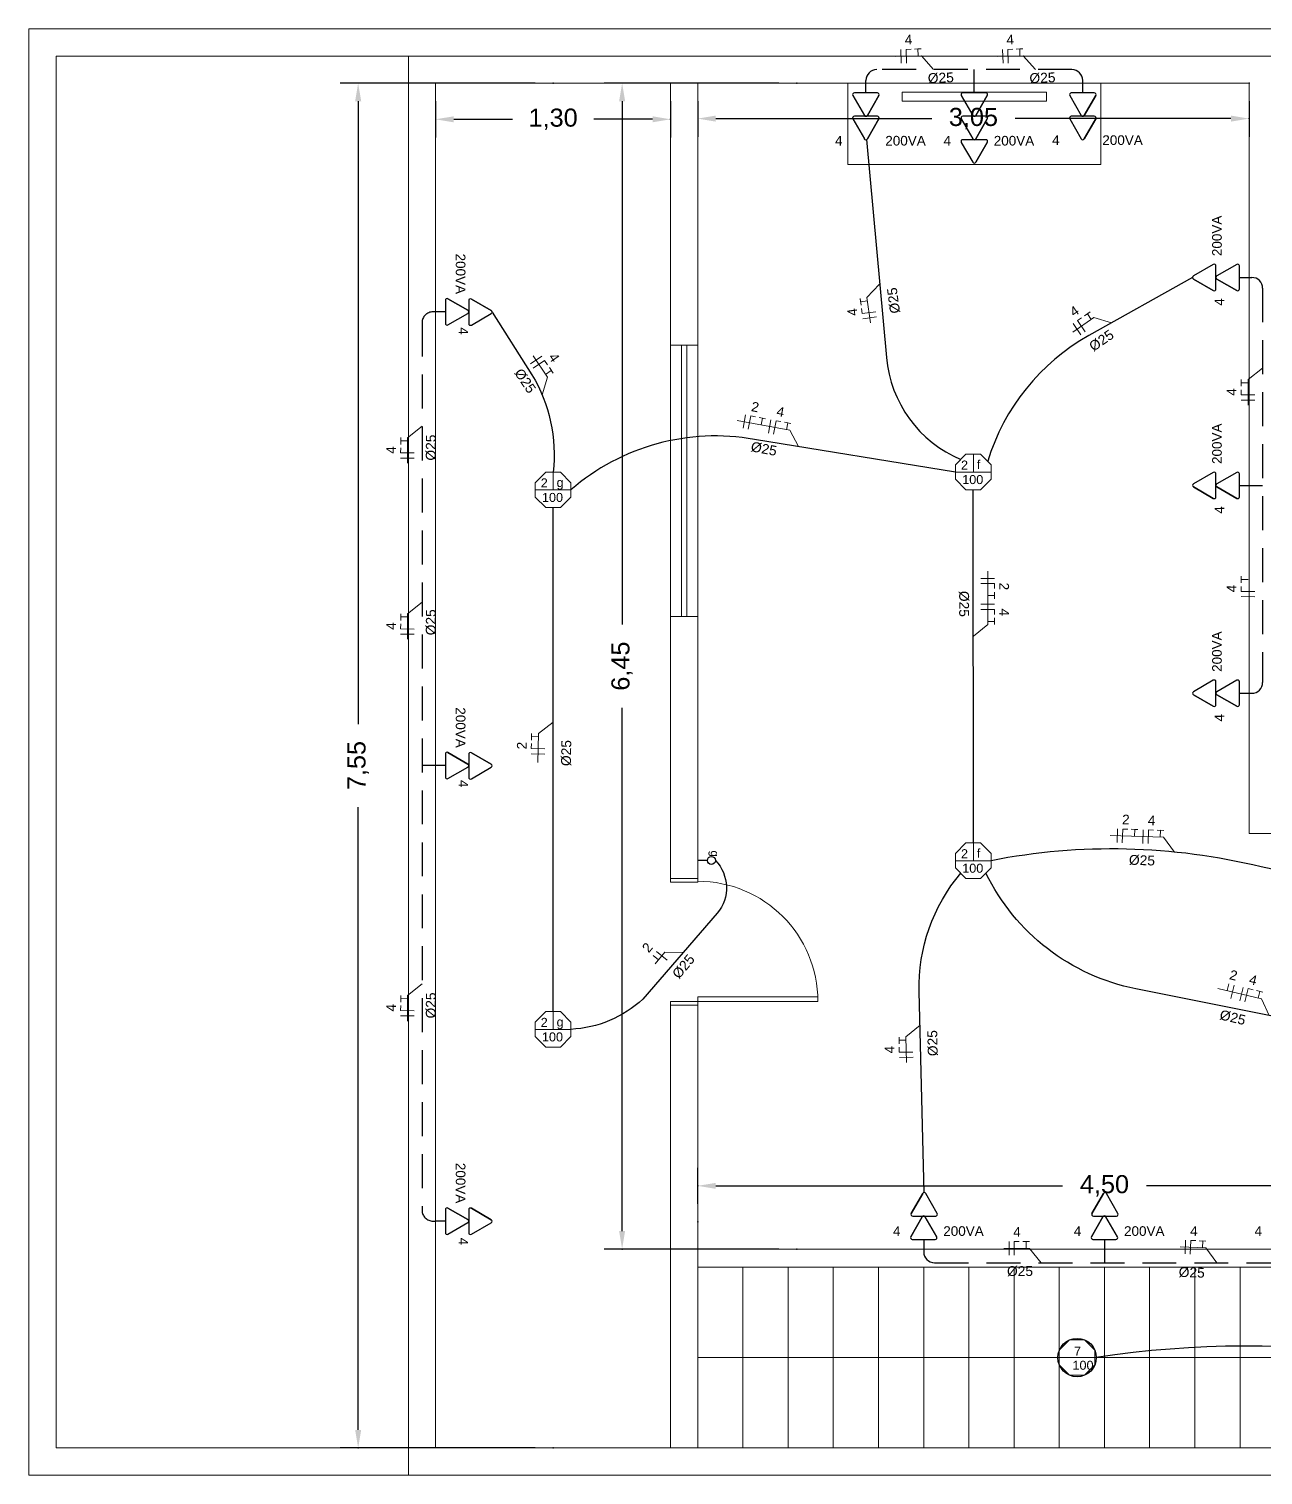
# Model space of a CAD drawing. Header units: millimetres. Extents: x 53 to 176, y -29 to 32.
# Drawn here: x 53.57 to 60.4, y 21.82 to 29.82 of the extents above; entities that cross this region are included whole.
import ezdxf

# ---------------------------------------------------------------- set-up
doc = ezdxf.new("R2010")
doc.units = ezdxf.units.MM
doc.linetypes.add('HIDDEN', pattern=[0.375, 0.25, -0.125])
doc.layers.get('0').update_dxf_attribs({"lineweight": 30})
for name, color, linetype in [('1 - Circuitos', 7, 'Continuous'), ('12 - Divisão dos circuitos', 7, 'Continuous'), ('5 - Identificadores', 7, 'Continuous'), ('7 - Eletroduto', 6, 'Continuous'), ('8 - Pontos de luz', 5, 'Continuous'), ('Pontos de iluminação', 5, 'Continuous'), ('Pontos de Tomadas', 240, 'Continuous')]:
    doc.layers.add(name, color=color, linetype=linetype)
for name, color, linetype, lineweight in [('19 - Diametros', 10, 'Continuous', 18), ('2 - Cotas', 242, 'Continuous', 9), ('3 - Cozinha', 160, 'Continuous', 20), ('4 - Edificação', 8, 'Continuous', 20), ('Portas', 251, 'Continuous', 9)]:
    doc.layers.add(name, color=color, linetype=linetype, lineweight=lineweight)
doc.styles.add('Arial0', font='arial.ttf', dxfattribs={"height": 3.14658})
doc.styles.add('SEACAD_Arial', font='arial.ttf')
doc.styles.get("Standard").update_dxf_attribs({"font": 'arial.ttf'})
doc.dimstyles.new('ISO-25', dxfattribs={"dimtxt": 0.1, "dimasz": 0.1, "dimexe": 0.1, "dimexo": 0.1, "dimgap": 0.1, "dimtad": 0, "dimzin": 1, "dimtxsty": 'Standard', "dimcen": 0.1, "dimadec": 0, "dimazin": 0, "dimtfac": 1, "dimtmove": 0, "dimatfit": 3, "dimfxl": 1, "dimarcsym": 0})

# ---------------------------------------------------------------- blocks, each defined once
blk = doc.blocks.new('*D17')
at = {"layer": '12 - Divisão dos circuitos', "color": 0, "transparency": 16777216}
for p in [(55.8208, 29.5244), (57.1208, 29.5244), (57.1208, 29.3244)]:
    blk.add_point(p, dxfattribs=at)
at = {"layer": '2 - Cotas', "color": 0, "lineweight": -2, "transparency": 16777216}
for p, q in [((55.8208, 29.4244), (55.8208, 29.2244)), ((57.1208, 29.4244), (57.1208, 29.2244)), ((55.9208, 29.3244), (56.2458, 29.3244)), ((57.0208, 29.3244), (56.6958, 29.3244))]:
    blk.add_line(p, q, dxfattribs=at)
at = {"layer": '2 - Cotas', "color": 0, "transparency": 16777216}
for points in [[(55.9208, 29.341), (55.9208, 29.3077), (55.8208, 29.3244)], [(57.0208, 29.341), (57.0208, 29.3077), (57.1208, 29.3244)]]:
    blk.add_solid(points, dxfattribs=at)
at = {"layer": '2 - Cotas', "color": 0, "transparency": 16777216, "insert": (56.4708, 29.3244), "char_height": 0.1, "attachment_point": 5}
blk.add_mtext('1,30', dxfattribs=at)
blk = doc.blocks.new('*D18')
at = {"layer": '12 - Divisão dos circuitos', "color": 0, "transparency": 16777216}
for p in [(57.2708, 29.5244), (60.3208, 29.5244), (60.3208, 29.3282)]:
    blk.add_point(p, dxfattribs=at)
at = {"layer": '2 - Cotas', "color": 0, "lineweight": -2, "transparency": 16777216}
for p, q in [((57.2708, 29.4244), (57.2708, 29.2282)), ((60.3208, 29.4244), (60.3208, 29.2282)), ((57.3708, 29.3282), (58.5656, 29.3282)), ((60.2208, 29.3282), (59.026, 29.3282))]:
    blk.add_line(p, q, dxfattribs=at)
at = {"layer": '2 - Cotas', "color": 0, "transparency": 16777216}
for points in [[(57.3708, 29.3449), (57.3708, 29.3116), (57.2708, 29.3282)], [(60.2208, 29.3449), (60.2208, 29.3116), (60.3208, 29.3282)]]:
    blk.add_solid(points, dxfattribs=at)
at = {"layer": '2 - Cotas', "color": 0, "transparency": 16777216, "insert": (58.7958, 29.3282), "char_height": 0.1, "attachment_point": 5}
blk.add_mtext('3,05', dxfattribs=at)
blk = doc.blocks.new('*D4')
at = {"layer": '12 - Divisão dos circuitos', "color": 0, "transparency": 16777216}
for p in [(57.2708, 23.4244), (57.2708, 23.2244), (61.7708, 23.2244)]:
    blk.add_point(p, dxfattribs=at)
at = {"layer": '2 - Cotas', "color": 0, "lineweight": -2, "transparency": 16777216}
for p, q in [((57.2708, 23.3244), (57.2708, 23.5244)), ((61.7708, 23.3244), (61.7708, 23.5244)), ((57.3708, 23.4244), (59.2891, 23.4244)), ((61.6708, 23.4244), (59.7525, 23.4244))]:
    blk.add_line(p, q, dxfattribs=at)
at = {"layer": '2 - Cotas', "color": 0, "transparency": 16777216}
for points in [[(57.3708, 23.441), (57.3708, 23.4077), (57.2708, 23.4244)], [(61.6708, 23.441), (61.6708, 23.4077), (61.7708, 23.4244)]]:
    blk.add_solid(points, dxfattribs=at)
at = {"layer": '2 - Cotas', "color": 0, "transparency": 16777216, "insert": (59.5208, 23.4244), "char_height": 0.1, "attachment_point": 5}
blk.add_mtext('4,50', dxfattribs=at)
blk = doc.blocks.new('*D65')
at = {"layer": '12 - Divisão dos circuitos', "color": 0, "transparency": 16777216}
for p in [(56.4708, 29.5244), (55.3922, 21.9744), (56.4708, 21.9744)]:
    blk.add_point(p, dxfattribs=at)
at = {"layer": '2 - Cotas', "color": 0, "lineweight": -2, "transparency": 16777216}
for p, q in [((56.3708, 29.5244), (55.2922, 29.5244)), ((55.3922, 29.4244), (55.3922, 25.9792)), ((55.3922, 22.0744), (55.3922, 25.5195)), ((56.3708, 21.9744), (55.2922, 21.9744))]:
    blk.add_line(p, q, dxfattribs=at)
at = {"layer": '2 - Cotas', "color": 0, "transparency": 16777216}
for points in [[(55.3755, 29.4244), (55.4089, 29.4244), (55.3922, 29.5244)], [(55.3755, 22.0744), (55.4089, 22.0744), (55.3922, 21.9744)]]:
    blk.add_solid(points, dxfattribs=at)
at = {"layer": '2 - Cotas', "color": 0, "transparency": 16777216, "insert": (55.3922, 25.7494), "char_height": 0.1, "attachment_point": 5, "rotation": 90}
blk.add_mtext('7,55', dxfattribs=at)
blk = doc.blocks.new('*D66')
at = {"layer": '12 - Divisão dos circuitos', "color": 0, "transparency": 16777216}
for p in [(57.8188, 29.5244), (56.8524, 23.0744), (57.8188, 23.0744)]:
    blk.add_point(p, dxfattribs=at)
at = {"layer": '2 - Cotas', "color": 0, "lineweight": -2, "transparency": 16777216}
for p, q in [((57.7188, 29.5244), (56.7524, 29.5244)), ((56.8524, 29.4244), (56.8524, 26.5299)), ((56.8524, 23.1744), (56.8524, 26.0689)), ((57.7188, 23.0744), (56.7524, 23.0744))]:
    blk.add_line(p, q, dxfattribs=at)
at = {"layer": '2 - Cotas', "color": 0, "transparency": 16777216}
for points in [[(56.8358, 29.4244), (56.8691, 29.4244), (56.8524, 29.5244)], [(56.8358, 23.1744), (56.8691, 23.1744), (56.8524, 23.0744)]]:
    blk.add_solid(points, dxfattribs=at)
at = {"layer": '2 - Cotas', "color": 0, "transparency": 16777216, "insert": (56.8524, 26.2994), "char_height": 0.1, "attachment_point": 5, "rotation": 90}
blk.add_mtext('6,45', dxfattribs=at)
blk = doc.blocks.new('ponto de luz')
at = {"color": 5, "linetype": 'Continuous', "lineweight": 15, "true_color": 0x000005}
blk.add_lwpolyline([(63.6396, -13.7603), (63.5583, -13.7603), (63.5009, -13.8188), (63.5009, -13.8984), (63.5583, -13.9569), (63.6396, -13.9569), (63.698, -13.8984), (63.698, -13.8188)], close=True, dxfattribs=at)
for points in [[(63.5995, -13.8589), (63.5995, -13.7603), (63.5995, -13.7603)], [(63.698, -13.8589), (63.5009, -13.8589), (63.5009, -13.8589)]]:
    blk.add_lwpolyline(points, dxfattribs=at)
at = {"layer": '1 - Circuitos'}
blk.add_attdef('N', (63.5309, -13.8452), '', height=0.05, dxfattribs=at)
at = {"layer": '5 - Identificadores', "flags": 4}
for tag, p in [('R', (63.6187, -13.8426)), ('S', (63.5376, -13.9254))]:
    blk.add_attdef(tag, p, '', height=0.05, dxfattribs=at)
blk = doc.blocks.new('Sensor')
at = {"color": 5, "linetype": 'Continuous', "lineweight": 15, "true_color": 0x000005}
blk.add_lwpolyline([(63.6396, -14.1566), (63.5583, -14.1566), (63.5009, -14.215), (63.5009, -14.2947), (63.5583, -14.3531), (63.6396, -14.3531), (63.698, -14.2947), (63.698, -14.215)], close=True, dxfattribs=at)
blk.add_lwpolyline([(63.698, -14.2551), (63.5009, -14.2551), (63.5009, -14.2551)], dxfattribs=at)
at = {"layer": '8 - Pontos de luz'}
blk.add_circle((63.5995, -14.2551), 0.1064, dxfattribs=at)
at = {"layer": '5 - Identificadores'}
for tag, p in [('N', (63.5826, -14.2443)), ('S', (63.5739, -14.3226))]:
    blk.add_attdef(tag, p, '', height=0.05, dxfattribs=at)

msp = doc.modelspace()

# ---------------------------------------------------------------- linework, layer by layer
at = {"layer": '1 - Circuitos', "color": 7, "linetype": 'Continuous', "lineweight": 15, "true_color": 0x000007}
for points in [[(58.397, 29.6347), (58.3942, 29.7103), (58.3942, 29.7103)], [(58.4507, 29.7124), (58.423, 29.7113), (58.4258, 29.6358)], [(58.4702, 29.7131), (58.5072, 29.7144), (58.4892, 29.7138), (58.4907, 29.6756)], [(58.9595, 29.6347), (58.9567, 29.7103), (58.9567, 29.7103)], [(59.0132, 29.7124), (58.9855, 29.7113), (58.9883, 29.6358)], [(59.0326, 29.7131), (59.0697, 29.7144), (59.0517, 29.7138), (59.0531, 29.6756)], [(58.1742, 28.2963), (58.1693, 28.333), (58.1717, 28.3152), (58.2095, 28.3203)], [(58.1768, 28.277), (58.1806, 28.2495), (58.2555, 28.2597)], [(59.4104, 28.2375), (59.4409, 28.2586), (59.4261, 28.2484), (59.4477, 28.2169)], [(58.2594, 28.2311), (58.1844, 28.221), (58.1844, 28.221)], [(59.3907, 28.1322), (59.3478, 28.1944), (59.3478, 28.1944)], [(59.3943, 28.2265), (59.3715, 28.2108), (59.4144, 28.1485)], [(56.3448, 27.9713), (56.4074, 28.0136), (56.4074, 28.0136)], [(56.4391, 27.9668), (56.4236, 27.9898), (56.3609, 27.9474)], [(56.45, 27.9507), (56.4707, 27.92), (56.4607, 27.9349), (56.4291, 27.9135)], [(60.2776, 27.8473), (60.2779, 27.8843), (60.2778, 27.8664), (60.3159, 27.8661)], [(60.3527, 27.7708), (60.2771, 27.7713), (60.2771, 27.7713)], [(60.2775, 27.8278), (60.2773, 27.8001), (60.3529, 27.7996)], [(57.5212, 27.6149), (57.5352, 27.6892), (57.5352, 27.6892)], [(57.5908, 27.6786), (57.5636, 27.6838), (57.5495, 27.6095)], [(57.6099, 27.675), (57.6463, 27.6681), (57.6287, 27.6715), (57.6215, 27.634)], [(57.6615, 27.5883), (57.6756, 27.6626), (57.6756, 27.6626)], [(57.7311, 27.652), (57.7039, 27.6572), (57.6898, 27.5829)], [(57.7502, 27.6484), (57.7866, 27.6415), (57.769, 27.6449), (57.7619, 27.6074)], [(55.6276, 27.5262), (55.6279, 27.5633), (55.6278, 27.5453), (55.6659, 27.5451)], [(55.7027, 27.4498), (55.6271, 27.4503), (55.6271, 27.4503)], [(55.6275, 27.5068), (55.6273, 27.4791), (55.7029, 27.4786)], [(58.8375, 26.7848), (58.9131, 26.7848), (58.9131, 26.7848)], [(58.9131, 26.7282), (58.9131, 26.7559), (58.8375, 26.756)], [(60.2775, 26.7404), (60.2773, 26.7127), (60.3529, 26.7122)], [(60.2776, 26.7598), (60.2779, 26.7969), (60.2778, 26.7789), (60.3159, 26.7787)], [(58.8374, 26.642), (58.913, 26.6419), (58.913, 26.6419)], [(58.913, 26.7088), (58.913, 26.6717), (58.913, 26.6897), (58.8749, 26.6897)], [(60.3527, 26.6833), (60.2771, 26.6838), (60.2771, 26.6838)], [(55.6276, 26.5524), (55.6279, 26.5895), (55.6278, 26.5715), (55.6659, 26.5712)], [(58.913, 26.5854), (58.913, 26.6131), (58.8374, 26.6131)], [(58.913, 26.5659), (58.913, 26.5289), (58.913, 26.5469), (58.8748, 26.5469)], [(55.6275, 26.5329), (55.6273, 26.5052), (55.7029, 26.5047)], [(55.7027, 26.4759), (55.6271, 26.4764), (55.6271, 26.4764)], [(56.351, 25.8905), (56.3516, 25.9275), (56.3513, 25.9095), (56.3895, 25.9089)], [(56.3506, 25.871), (56.3501, 25.8433), (56.4257, 25.842)], [(56.4252, 25.8132), (56.3496, 25.8145), (56.3496, 25.8145)], [(59.5904, 25.3237), (59.593, 25.3993), (59.593, 25.3993)], [(59.6495, 25.3973), (59.6218, 25.3983), (59.6192, 25.3227)], [(59.6689, 25.3967), (59.706, 25.3954), (59.688, 25.396), (59.6867, 25.3579)], [(59.7331, 25.3188), (59.7357, 25.3944), (59.7357, 25.3944)], [(59.7922, 25.3925), (59.7645, 25.3934), (59.7619, 25.3178)], [(59.8117, 25.3918), (59.8487, 25.3905), (59.8307, 25.3911), (59.8294, 25.353)], [(57.1014, 24.6729), (57.0431, 24.7212), (57.0431, 24.7212)], [(57.053, 24.6738), (57.0238, 24.6979), (57.0238, 24.6979)], [(60.1997, 24.5043), (60.2086, 24.541), (60.2086, 24.541)], [(60.2203, 24.4605), (60.238, 24.534), (60.238, 24.534)], [(60.2701, 24.4485), (60.2878, 24.522), (60.2878, 24.522)], [(60.3428, 24.5088), (60.3158, 24.5153), (60.2981, 24.4417)], [(60.3617, 24.5042), (60.3977, 24.4956), (60.3802, 24.4998), (60.3713, 24.4626)], [(55.6275, 24.4213), (55.6273, 24.3936), (55.7029, 24.3931)], [(55.6276, 24.4408), (55.6279, 24.4779), (55.6278, 24.4599), (55.6659, 24.4596)], [(55.7027, 24.3643), (55.6271, 24.3648), (55.6271, 24.3648)], [(58.3849, 24.2103), (58.3842, 24.2473), (58.3846, 24.2294), (58.4227, 24.2301)], [(58.3853, 24.1908), (58.3859, 24.1631), (58.4615, 24.1646)], [(58.4621, 24.1358), (58.3865, 24.1343), (58.3865, 24.1343)], [(59.9669, 23.0476), (59.9696, 23.1232), (59.9696, 23.1232)], [(60.026, 23.1212), (59.9984, 23.1222), (59.9957, 23.0466)], [(60.0455, 23.1205), (60.0825, 23.1191), (60.0646, 23.1198), (60.0632, 23.0816)], [(58.993, 23.041), (58.9928, 23.1166), (58.9928, 23.1166)], [(59.0493, 23.1167), (59.0216, 23.1166), (59.0218, 23.041)], [(59.0688, 23.1167), (59.1059, 23.1168), (59.0879, 23.1168), (59.088, 23.0786)]]:
    msp.add_lwpolyline(points, dxfattribs=at)
at = {"layer": '1 - Circuitos', "color": 5, "linetype": 'Continuous', "lineweight": 15, "true_color": 0x000005}
for points in [[(58.5759, 29.5994), (58.5086, 29.6763), (58.3672, 29.6711)], [(59.1384, 29.5994), (59.0711, 29.6763), (58.9297, 29.6711)], [(58.2771, 28.4126), (58.2071, 28.3381), (58.2261, 28.1979)], [(59.5606, 28.1983), (59.4625, 28.2271), (59.3461, 28.1468)], [(56.4095, 27.8008), (56.4391, 27.8986), (56.3599, 28.0158)], [(60.3958, 27.9479), (60.316, 27.8841), (60.3151, 27.7426)], [(55.7458, 27.6269), (55.666, 27.563), (55.6651, 27.4216)], [(57.828, 27.5141), (57.7795, 27.604), (57.4889, 27.6591)], [(58.7954, 26.4646), (58.8748, 26.5289), (58.8749, 26.8247)], [(55.7458, 26.6531), (55.666, 26.5892), (55.6651, 26.4477)], [(56.4702, 25.9899), (56.3898, 25.9269), (56.387, 25.7654)], [(59.909, 25.2709), (59.8474, 25.3524), (59.5518, 25.3625)], [(57.1908, 24.7158), (57.0887, 24.7169), (57.0355, 24.6527)], [(55.7458, 24.5415), (55.666, 24.4776), (55.6651, 24.3361)], [(60.4328, 24.3662), (60.3888, 24.4584), (60.1474, 24.5165)], [(58.5004, 24.3141), (58.4224, 24.2481), (58.4252, 24.1066)], [(59.1705, 22.9994), (59.1059, 23.0786), (58.9644, 23.0783)], [(60.1427, 22.9994), (60.0812, 23.081), (59.9398, 23.0861)]]:
    msp.add_lwpolyline(points, dxfattribs=at)
at = {"layer": '3 - Cozinha'}
for points in [[(58.1008, 29.0744), (59.5008, 29.0744), (59.5008, 29.5244), (58.1008, 29.5244)], [(58.4008, 29.4244), (59.2008, 29.4244), (59.2008, 29.4744), (58.4008, 29.4744)]]:
    msp.add_lwpolyline(points, close=True, dxfattribs=at)
at = {"layer": '4 - Edificação', "color": 252}
for p, q in [((53.7208, 21.9744), (53.7208, 29.6744)), ((55.6708, 29.6744), (53.7208, 29.6744)), ((53.7208, 21.9744), (55.6708, 21.9744))]:
    msp.add_line(p, q, dxfattribs=at)
at = {"layer": '4 - Edificação'}
for p, q in [((55.6708, 29.6744), (55.6708, 21.8244)), ((55.6708, 29.6744), (60.4708, 29.6744)), ((57.1208, 29.5244), (55.8208, 29.5244)), ((55.8208, 29.5244), (55.8208, 24.3244)), ((57.1208, 29.5244), (57.1208, 25.1244)), ((57.2708, 29.5244), (57.2708, 25.1244)), ((57.2708, 29.5244), (60.3208, 29.5244)), ((60.3208, 29.5244), (60.3208, 25.3744)), ((60.3208, 28.6744), (60.3208, 28.6744)), ((60.3208, 27.5244), (60.3208, 27.5244)), ((60.3208, 26.3744), (60.3208, 26.3744)), ((60.3208, 25.3744), (63.2208, 25.3744)), ((57.1208, 24.4244), (57.1208, 21.9744)), ((57.1208, 24.4244), (57.2708, 24.4244)), ((57.2708, 24.4244), (57.2708, 23.1744)), ((55.8208, 24.3244), (55.8208, 21.9744)), ((57.2708, 22.9744), (57.2708, 23.1744)), ((57.2708, 23.0744), (61.7708, 23.0744)), ((61.7708, 22.9744), (57.2708, 22.9744)), ((57.2708, 22.9744), (57.2708, 21.9744)), ((57.5208, 22.9744), (57.5208, 21.9744)), ((57.7708, 22.9744), (57.7708, 21.9744)), ((58.0208, 22.9744), (58.0208, 21.9744)), ((58.2708, 22.9744), (58.2708, 21.9744)), ((58.5208, 22.9744), (58.5208, 21.9744)), ((58.7708, 22.9744), (58.7708, 21.9744)), ((59.0208, 22.9744), (59.0208, 21.9744)), ((59.2708, 22.9744), (59.2708, 21.9744)), ((59.5208, 22.9744), (59.5208, 21.9744)), ((59.7708, 22.9744), (59.7708, 21.9744)), ((60.0208, 22.9744), (60.0208, 21.9744)), ((60.2708, 22.9744), (60.2708, 21.9744)), ((61.7708, 22.4744), (57.2708, 22.4744)), ((55.8208, 21.9744), (61.6708, 21.9744)), ((55.6708, 21.8244), (80.4208, 21.8244))]:
    msp.add_line(p, q, dxfattribs=at)
at = {"layer": '4 - Edificação', "color": 252}
msp.add_lwpolyline([(53.5708, 21.8244), (80.5708, 21.8244), (80.5708, 29.8244), (53.5708, 29.8244)], close=True, dxfattribs=at)
at = {"layer": '7 - Eletroduto'}
for p, q in [((58.2008, 29.5244), (58.2008, 29.5394)), ((58.8008, 29.5244), (58.8008, 29.5994)), ((59.4008, 29.5244), (59.4008, 29.5394)), ((60.3208, 28.4494), (60.3358, 28.4494)), ((55.8208, 28.2594), (55.8058, 28.2594)), ((60.3208, 27.2994), (60.3958, 27.2994)), ((60.3208, 26.1494), (60.3358, 26.1494)), ((55.8058, 23.2294), (55.8208, 23.2294)), ((58.5208, 23.0744), (58.5208, 23.0594))]:
    msp.add_line(p, q, dxfattribs=at)
at = {"layer": '7 - Eletroduto', "linetype": 'HIDDEN', "ltscale": 0.75}
for p, q in [((59.3408, 29.5994), (58.2608, 29.5994)), ((60.3958, 28.3894), (60.3958, 26.2094)), ((55.7458, 28.1994), (55.7458, 23.2894)), ((55.8208, 25.7494), (55.7458, 25.7494)), ((59.5208, 23.0744), (59.5208, 22.9994)), ((58.5808, 22.9994), (60.4608, 22.9994))]:
    msp.add_line(p, q, dxfattribs=at)
at = {"layer": '7 - Eletroduto'}
for points in [[(58.2043, 29.2121), (58.3141, 28.0064, 0.276599), (58.7258, 27.4423, 0.203011)], [(60.0079, 28.4494), (59.4348, 28.1278, 0.192912), (58.8747, 27.4326, 96.502836)], [(56.1337, 28.2582), (56.3532, 27.9112, -0.166063), (56.4708, 27.3727, -0.348222)], [(58.6971, 27.3732), (57.5846, 27.5535, 0.226957), (56.5694, 27.2744, -0.10402)], [(61.9872, 24.8494), (60.3874, 25.1884, 0.109232), (58.8943, 25.2232, -7.927458)], [(57.3685, 25.2244, -0.382574), (57.379, 24.9327), (56.9669, 24.4577, -0.176838), (56.5693, 24.2901, 0.952448)], [(58.5236, 23.3869), (58.4958, 24.4987, -0.183289), (58.7258, 25.1541, 0.881163)], [(61.3935, 24.1741), (59.6947, 24.5139, -0.234093), (58.8651, 25.1541, -1.599991)]]:
    msp.add_lwpolyline(points, format="xyb", dxfattribs=at)
for points in [[(58.7957, 25.3215), (58.7952, 27.2749)], [(56.4702, 24.3884), (56.4703, 27.1761)]]:
    msp.add_lwpolyline(points, dxfattribs=at)
for centre, radius, start, end in [((58.2608, 29.5394), 0.06, 90, 180), ((59.3408, 29.5394), 0.06, 0, 90), ((60.3358, 28.3894), 0.06, 0, 90), ((60.3358, 26.2094), 0.06, 270, 0), ((58.5808, 23.0594), 0.06, 180, 270), ((60.3006, 17.1533), 5.3846, 64.03426, 98.81118)]:
    msp.add_arc(centre, radius, start, end, dxfattribs=at)
at = {"layer": '7 - Eletroduto', "linetype": 'HIDDEN', "ltscale": 0.75}
for centre, start, end in [((55.8058, 28.1994), 90, 180), ((55.8058, 23.2894), 180, 270)]:
    msp.add_arc(centre, 0.06, start, end, dxfattribs=at)
at = {"layer": 'Pontos de Tomadas'}
for p, q in [((58.2008, 29.4708), (58.2008, 29.5244)), ((58.8008, 29.4708), (58.8008, 29.5244)), ((59.4008, 29.4708), (59.4008, 29.5244)), ((58.1288, 29.4561), (58.1924, 29.346)), ((58.2644, 29.4708), (58.1373, 29.4708)), ((58.2728, 29.4561), (58.2093, 29.346)), ((58.2093, 29.346), (58.2728, 29.4561)), ((58.2093, 29.346), (58.2728, 29.4561)), ((58.7288, 29.4561), (58.7924, 29.346)), ((58.8644, 29.4708), (58.7373, 29.4708)), ((58.8728, 29.4561), (58.8093, 29.346)), ((58.8093, 29.346), (58.8728, 29.4561)), ((58.8093, 29.346), (58.8728, 29.4561)), ((59.3288, 29.4561), (59.3924, 29.346)), ((59.4644, 29.4708), (59.3373, 29.4708)), ((59.4728, 29.4561), (59.4093, 29.346)), ((59.4093, 29.346), (59.4728, 29.4561)), ((59.4093, 29.346), (59.4728, 29.4561)), ((58.1288, 29.3265), (58.1924, 29.2163)), ((58.2644, 29.3411), (58.1373, 29.3411)), ((58.2728, 29.3265), (58.2093, 29.2163)), ((58.2093, 29.2163), (58.2728, 29.3265)), ((58.2093, 29.2163), (58.2728, 29.3265)), ((58.7288, 29.3265), (58.7924, 29.2163)), ((58.8644, 29.3411), (58.7373, 29.3411)), ((58.8728, 29.3265), (58.8093, 29.2163)), ((58.8093, 29.2163), (58.8728, 29.3265)), ((58.8093, 29.2163), (58.8728, 29.3265)), ((59.3288, 29.3265), (59.3924, 29.2163)), ((59.4644, 29.3411), (59.3373, 29.3411)), ((59.4728, 29.3265), (59.4093, 29.2163)), ((59.4093, 29.2163), (59.4728, 29.3265)), ((59.4093, 29.2163), (59.4728, 29.3265)), ((58.8644, 29.2114), (58.7373, 29.2114)), ((58.7288, 29.1968), (58.7924, 29.0866)), ((58.8728, 29.1968), (58.8093, 29.0866)), ((58.8093, 29.0866), (58.8728, 29.1968)), ((58.8093, 29.0866), (58.8728, 29.1968)), ((60.1229, 28.5214), (60.0128, 28.4578)), ((60.1375, 28.3858), (60.1375, 28.5129)), ((60.2526, 28.5214), (60.1424, 28.4578)), ((60.2672, 28.3858), (60.2672, 28.5129)), ((60.1229, 28.3774), (60.0128, 28.4409)), ((60.0128, 28.4409), (60.1229, 28.3774)), ((60.0128, 28.4409), (60.1229, 28.3774)), ((60.2526, 28.3774), (60.1424, 28.4409)), ((60.1424, 28.4409), (60.2526, 28.3774)), ((60.1424, 28.4409), (60.2526, 28.3774)), ((60.2672, 28.4494), (60.3208, 28.4494)), ((55.8745, 28.3229), (55.8745, 28.1958)), ((55.8891, 28.3314), (55.9992, 28.2678)), ((55.9992, 28.2678), (55.8891, 28.3314)), ((55.9992, 28.2678), (55.8891, 28.3314)), ((56.004, 28.3218), (56.004, 28.1947)), ((56.0187, 28.3302), (56.1288, 28.2667)), ((56.1288, 28.2667), (56.0187, 28.3302)), ((56.1288, 28.2667), (56.0187, 28.3302)), ((55.8745, 28.2594), (55.8208, 28.2594)), ((55.8891, 28.1874), (55.9992, 28.2509)), ((56.0187, 28.1862), (56.1288, 28.2498)), ((60.1229, 27.3714), (60.0128, 27.3078)), ((60.1375, 27.2358), (60.1375, 27.3629)), ((60.2526, 27.3714), (60.1424, 27.3078)), ((60.2672, 27.2358), (60.2672, 27.3629)), ((60.1229, 27.2274), (60.0128, 27.2909)), ((60.0128, 27.2909), (60.1229, 27.2274)), ((60.0128, 27.2909), (60.1229, 27.2274)), ((60.2526, 27.2274), (60.1424, 27.2909)), ((60.1424, 27.2909), (60.2526, 27.2274)), ((60.1424, 27.2909), (60.2526, 27.2274)), ((60.2672, 27.2994), (60.3208, 27.2994)), ((60.1229, 26.2214), (60.0128, 26.1578)), ((60.1375, 26.0858), (60.1375, 26.2129)), ((60.2526, 26.2214), (60.1424, 26.1578)), ((60.2672, 26.0858), (60.2672, 26.2129)), ((60.1229, 26.0774), (60.0128, 26.1409)), ((60.0128, 26.1409), (60.1229, 26.0774)), ((60.0128, 26.1409), (60.1229, 26.0774)), ((60.2526, 26.0774), (60.1424, 26.1409)), ((60.1424, 26.1409), (60.2526, 26.0774)), ((60.1424, 26.1409), (60.2526, 26.0774)), ((60.2672, 26.1494), (60.3208, 26.1494)), ((55.8745, 25.8129), (55.8745, 25.6858)), ((55.8891, 25.8214), (55.9992, 25.7578)), ((55.9992, 25.7578), (55.8891, 25.8214)), ((55.9992, 25.7578), (55.8891, 25.8214)), ((56.004, 25.8118), (56.004, 25.6847)), ((56.0187, 25.8202), (56.1288, 25.7567)), ((56.1288, 25.7567), (56.0187, 25.8202)), ((56.1288, 25.7567), (56.0187, 25.8202)), ((55.8745, 25.7494), (55.8208, 25.7494)), ((55.8891, 25.6774), (55.9992, 25.7409)), ((56.0187, 25.6762), (56.1288, 25.7398)), ((57.3245, 25.2244), (57.2708, 25.2244)), ((58.4516, 23.2719), (58.5152, 23.382)), ((58.5152, 23.382), (58.4516, 23.2719)), ((58.5152, 23.382), (58.4516, 23.2719)), ((58.5956, 23.2719), (58.5321, 23.382)), ((59.4516, 23.2719), (59.5152, 23.382)), ((59.5152, 23.382), (59.4516, 23.2719)), ((59.5152, 23.382), (59.4516, 23.2719)), ((59.5956, 23.2719), (59.5321, 23.382)), ((55.8745, 23.2929), (55.8745, 23.1658)), ((55.8891, 23.3014), (55.9992, 23.2378)), ((55.9992, 23.2378), (55.8891, 23.3014)), ((55.9992, 23.2378), (55.8891, 23.3014)), ((56.004, 23.2918), (56.004, 23.1647)), ((56.0187, 23.3002), (56.1288, 23.2367)), ((56.1288, 23.2367), (56.0187, 23.3002)), ((56.1288, 23.2367), (56.0187, 23.3002)), ((55.8745, 23.2294), (55.8208, 23.2294)), ((55.8891, 23.1574), (55.9992, 23.2209)), ((56.0187, 23.1562), (56.1288, 23.2198)), ((58.4488, 23.1426), (58.5124, 23.2528)), ((58.5124, 23.2528), (58.4488, 23.1426)), ((58.5124, 23.2528), (58.4488, 23.1426)), ((58.4601, 23.2573), (58.5872, 23.2573)), ((58.5928, 23.1426), (58.5293, 23.2528)), ((59.4488, 23.1426), (59.5124, 23.2528)), ((59.5124, 23.2528), (59.4488, 23.1426)), ((59.5124, 23.2528), (59.4488, 23.1426)), ((59.4601, 23.2573), (59.5872, 23.2573)), ((59.5928, 23.1426), (59.5293, 23.2528)), ((58.4573, 23.128), (58.5844, 23.128)), ((58.5208, 23.128), (58.5208, 23.0744)), ((59.4573, 23.128), (59.5844, 23.128)), ((59.5208, 23.128), (59.5208, 23.0744))]:
    msp.add_line(p, q, dxfattribs=at)
msp.add_circle((57.3465, 25.2244), 0.022, dxfattribs=at)
for centre, start, end in [((58.1373, 29.461), 90, 209.98164), ((58.2644, 29.461), 330.01836, 90), ((58.7373, 29.461), 90, 209.98164), ((58.8644, 29.461), 330.01836, 90), ((59.3373, 29.461), 90, 209.98164), ((59.4644, 29.461), 330.01836, 90), ((58.1373, 29.3313), 90, 209.98164), ((58.2008, 29.3508), 209.98164, 330.01836), ((58.2644, 29.3313), 330.01836, 90), ((58.7373, 29.3313), 90, 209.98164), ((58.8008, 29.3508), 209.98164, 330.01836), ((58.8644, 29.3313), 330.01836, 90), ((59.3373, 29.3313), 90, 209.98164), ((59.4008, 29.3508), 209.98164, 330.01836), ((59.4644, 29.3313), 330.01836, 90), ((58.2008, 29.2212), 209.98164, 330.01836), ((58.7373, 29.2017), 90, 209.98164), ((58.8008, 29.2212), 209.98164, 330.01836), ((58.8644, 29.2017), 330.01836, 90), ((59.4008, 29.2212), 209.98164, 330.01836), ((58.8008, 29.0915), 209.98164, 330.01836), ((60.1278, 28.5129), 0, 119.98164), ((60.2575, 28.5129), 0, 119.98164), ((60.0176, 28.4494), 119.98164, 240.01836), ((60.1473, 28.4494), 119.98164, 240.01836), ((55.8842, 28.3229), 60.01836, 180), ((56.0138, 28.3218), 60.01836, 180), ((60.1278, 28.3858), 240.01836, 0), ((60.2575, 28.3858), 240.01836, 0), ((55.9944, 28.2594), 299.98164, 60.01836), ((56.124, 28.2582), 299.98164, 60.01836), ((55.8842, 28.1958), 180, 299.98164), ((56.0138, 28.1947), 180, 299.98164), ((60.1278, 27.3629), 0, 119.98164), ((60.2575, 27.3629), 0, 119.98164), ((60.0176, 27.2994), 119.98164, 240.01836), ((60.1473, 27.2994), 119.98164, 240.01836), ((60.1278, 27.2358), 240.01836, 0), ((60.2575, 27.2358), 240.01836, 0), ((60.1278, 26.2129), 0, 119.98164), ((60.2575, 26.2129), 0, 119.98164), ((60.0176, 26.1494), 119.98164, 240.01836), ((60.1278, 26.0858), 240.01836, 0), ((60.1473, 26.1494), 119.98164, 240.01836), ((60.2575, 26.0858), 240.01836, 0), ((55.8842, 25.8129), 60.01836, 180), ((56.0138, 25.8118), 60.01836, 180), ((55.8842, 25.6858), 180, 299.98164), ((55.9944, 25.7494), 299.98164, 60.01836), ((56.0138, 25.6847), 180, 299.98164), ((56.124, 25.7482), 299.98164, 60.01836), ((58.5236, 23.3772), 29.98164, 150.01836), ((59.5236, 23.3772), 29.98164, 150.01836), ((55.8842, 23.2929), 60.01836, 180), ((56.0138, 23.2918), 60.01836, 180), ((55.9944, 23.2294), 299.98164, 60.01836), ((56.124, 23.2282), 299.98164, 60.01836), ((58.4601, 23.267), 150.01836, 270), ((58.5208, 23.2479), 29.98164, 150.01836), ((58.5872, 23.267), 270, 29.98164), ((59.4601, 23.267), 150.01836, 270), ((59.5208, 23.2479), 29.98164, 150.01836), ((59.5872, 23.267), 270, 29.98164), ((55.8842, 23.1658), 180, 299.98164), ((56.0138, 23.1647), 180, 299.98164), ((58.4573, 23.1378), 150.01836, 270), ((58.5844, 23.1378), 270, 29.98164), ((59.4573, 23.1378), 150.01836, 270), ((59.5844, 23.1378), 270, 29.98164)]:
    msp.add_arc(centre, 0.00975, start, end, dxfattribs=at)
at = {"layer": 'Portas'}
for p, q in [((57.1808, 28.0744), (57.1808, 26.5744)), ((57.2108, 28.0744), (57.2108, 26.5744))]:
    msp.add_line(p, q, dxfattribs=at)
for points in [[(57.1208, 28.0744), (57.1208, 26.5744), (57.2708, 26.5744), (57.2708, 28.0744)], [(57.2708, 25.1044), (57.1208, 25.1044), (57.1208, 25.1244), (57.2708, 25.1244)], [(57.2708, 24.4244), (57.1208, 24.4244), (57.1208, 24.4444), (57.2708, 24.4444)], [(57.2708, 24.4444), (57.2708, 24.4706), (57.9358, 24.4706), (57.9358, 24.4444)]]:
    msp.add_lwpolyline(points, close=True, dxfattribs=at)
msp.add_arc((57.2708, 24.4444), 0.665, 360, 90, dxfattribs=at)

# ---------------------------------------------------------------- block references
at = {"layer": 'Pontos de iluminação', "color": 2}
ref = msp.add_blockref('ponto de luz', (-4.8037, 41.2318), dxfattribs=at)
ref.add_attrib('S', '100', (58.7339, 27.3065), dxfattribs={"layer": '5 - Identificadores', "height": 0.05})
ref.add_attrib('R', 'f', (58.8149, 27.3892), dxfattribs={"layer": '5 - Identificadores', "height": 0.05})
ref.add_attrib('N', '2', (58.7272, 27.3866), dxfattribs={"layer": '1 - Circuitos', "height": 0.05})
ref = msp.add_blockref('ponto de luz', (-7.1286, 41.133), dxfattribs=at)
ref.add_attrib('S', '100', (56.409, 27.2076), dxfattribs={"layer": '5 - Identificadores', "height": 0.05})
ref.add_attrib('R', 'g', (56.49, 27.2903), dxfattribs={"layer": '5 - Identificadores', "height": 0.05})
ref.add_attrib('N', '2', (56.4023, 27.2878), dxfattribs={"layer": '1 - Circuitos', "height": 0.05})
ref = msp.add_blockref('ponto de luz', (-4.8037, 39.0818), dxfattribs=at)
ref.add_attrib('S', '100', (58.7339, 25.1565), dxfattribs={"layer": '5 - Identificadores', "height": 0.05})
ref.add_attrib('R', 'f', (58.8149, 25.2392), dxfattribs={"layer": '5 - Identificadores', "height": 0.05})
ref.add_attrib('N', '2', (58.7272, 25.2366), dxfattribs={"layer": '1 - Circuitos', "height": 0.05})
ref = msp.add_blockref('ponto de luz', (-7.1287, 38.1488), dxfattribs=at)
ref.add_attrib('S', '100', (56.4089, 24.2234), dxfattribs={"layer": '5 - Identificadores', "height": 0.05})
ref.add_attrib('R', 'g', (56.4899, 24.3061), dxfattribs={"layer": '5 - Identificadores', "height": 0.05})
ref.add_attrib('N', '2', (56.4022, 24.3036), dxfattribs={"layer": '1 - Circuitos', "height": 0.05})
at = {"layer": 'Pontos de iluminação'}
msp.add_blockref('Sensor', (-4.2301, 36.7295), dxfattribs=at).add_auto_attribs({'S': '100', 'N': '7'})

# ---------------------------------------------------------------- texts
at = {"layer": '19 - Diametros', "color": 1, "true_color": 0x000001, "style": 'Arial0'}
for rotation, p in [(2.12463, (58.5445, 29.5244)), (2.12463, (59.107, 29.5244)), (97.72576, (58.3903, 28.2541)), (34.58239, (59.4601, 28.0382)), (304.07093, (56.2538, 27.922)), (89.62239, (55.8208, 27.4362)), (349.26654, (57.5614, 27.4888)), (269.97452, (58.7172, 26.7156)), (89.62239, (55.8208, 26.4698)), (89.00888, (56.5689, 25.7462)), (358.04303, (59.6555, 25.2011)), (50.35334, (57.1666, 24.5655)), (89.62239, (55.8208, 24.3502)), (346.47896, (60.1541, 24.3466)), (91.1446, (58.5983, 24.1424)), (0.1145, (58.9817, 22.9254)), (357.94913, (59.9309, 22.921))]:
    msp.add_text('Ø25', height=0.05451, rotation=rotation, dxfattribs=at).set_placement(p)
at = {"layer": '5 - Identificadores', "color": 7, "style": 'Arial0'}
for s, height, rotation, p in [('4', 0.0534, 2.08613, (58.4168, 29.7376)), ('4', 0.0534, 2.08613, (58.9793, 29.7376)), ('200VA', 0.05338, 90.24637, (60.1701, 28.5677)), ('200VA', 0.05338, 270, (55.9322, 28.5816)), ('4', 0.0534, 90.24637, (60.1832, 28.2931)), ('4', 0.0534, 97.68726, (58.1551, 28.2408)), ('4', 0.0534, 34.54389, (59.3522, 28.2296)), ('4', 0.0534, 270, (55.9473, 28.1743)), ('4', 0.0534, 304.03244, (56.4425, 28.0089)), ('2', 0.0534, 349.22804, (57.5633, 27.7108)), ('4', 0.0534, 89.58389, (60.2508, 27.795)), ('4', 0.0534, 349.22804, (57.7037, 27.6842)), ('200VA', 0.05338, 90.24637, (60.1701, 27.4177)), ('4', 0.0534, 89.58389, (55.6008, 27.474)), ('4', 0.0534, 90.24637, (60.1832, 27.1431)), ('2', 0.0534, 269.93602, (58.9395, 26.7612)), ('4', 0.0534, 89.58389, (60.2508, 26.7076)), ('4', 0.0534, 269.93602, (58.9395, 26.6183)), ('4', 0.0534, 89.58389, (55.6008, 26.5002)), ('200VA', 0.05338, 90.24637, (60.1701, 26.2677)), ('200VA', 0.05338, 270, (55.9322, 26.0716)), ('4', 0.0534, 90.24637, (60.1832, 25.9931)), ('2', 0.0534, 88.97039, (56.3236, 25.8385)), ('4', 0.0534, 270, (55.9473, 25.6699)), ('2', 0.0534, 358.00453, (59.6175, 25.4249)), ('4', 0.0534, 358.00453, (59.7602, 25.42)), ('4', 0.0534, 89.58389, (55.6008, 24.3886)), ('4', 0.0534, 91.1061, (58.3595, 24.1574)), ('200VA', 0.05338, 270, (55.9322, 23.5516)), ('4', 0.0534, 357.91063, (59.9941, 23.1488)), ('4', 0.0534, 270, (55.9473, 23.1378)), ('4', 0.0534, 0.076, (59.0164, 23.1431))]:
    msp.add_text(s, height=height, rotation=rotation, dxfattribs=at).set_placement(p)
for s, height, p in [('4', 0.0534, (58.0303, 29.1792)), ('200VA', 0.05338, (58.3083, 29.1792)), ('4', 0.0534, (58.6303, 29.1792)), ('200VA', 0.05338, (58.9083, 29.1792)), ('4', 0.0534, (59.231, 29.1825)), ('200VA', 0.05338, (59.509, 29.1825)), ('4', 0.0534, (58.351, 23.1475)), ('200VA', 0.05338, (58.629, 23.1475)), ('4', 0.0534, (59.351, 23.1475)), ('200VA', 0.05338, (59.629, 23.1475)), ('4', 0.0534, (60.351, 23.1475))]:
    msp.add_text(s, height=height, dxfattribs=at).set_placement(p)
at = {"layer": '5 - Identificadores', "style": 'SEACAD_Arial'}
msp.add_text('g', height=0.044, rotation=270, dxfattribs=at).set_placement((57.343, 25.2791))
at = {"layer": '5 - Identificadores', "color": 7, "true_color": 0x000007, "style": 'Arial0'}
for s, rotation, p in [('2', 50.35334, (56.9993, 24.7097)), ('2', 346.47896, (60.2083, 24.5683)), ('4', 346.47896, (60.3169, 24.5422))]:
    msp.add_text(s, height=0.0534, rotation=rotation, dxfattribs=at).set_placement(p)

# ---------------------------------------------------------------- dimensions: what is measured, and where the dimension line sits
at = {"layer": '2 - Cotas'}
for base, p1, p2, picture, middle in [((55.3922, 21.9744), (56.4708, 29.5244), (56.4708, 21.9744), '*D65', (55.3922, 25.7494)), ((56.8524, 23.0744), (57.8188, 29.5244), (57.8188, 23.0744), '*D66', (56.8524, 26.2994))]:
    dim = msp.add_linear_dim(base=base, p1=p1, p2=p2, angle=90, dimstyle='ISO-25', dxfattribs=at)
    dim.commit()
    dim.dimension.update_dxf_attribs({"geometry": picture, "text_midpoint": middle})
for base, p1, p2, picture, middle in [((57.1208, 29.3244), (55.8208, 29.5244), (57.1208, 29.5244), '*D17', (56.4708, 29.3244)), ((60.3208, 29.3282), (57.2708, 29.5244), (60.3208, 29.5244), '*D18', (58.7958, 29.3282)), ((57.2708, 23.4244), (61.7708, 23.2244), (57.2708, 23.2244), '*D4', (59.5208, 23.4244))]:
    dim = msp.add_linear_dim(base=base, p1=p1, p2=p2, dimstyle='ISO-25', dxfattribs=at)
    dim.commit()
    dim.dimension.update_dxf_attribs({"geometry": picture, "text_midpoint": middle})

doc.saveas('drawing.dxf')
